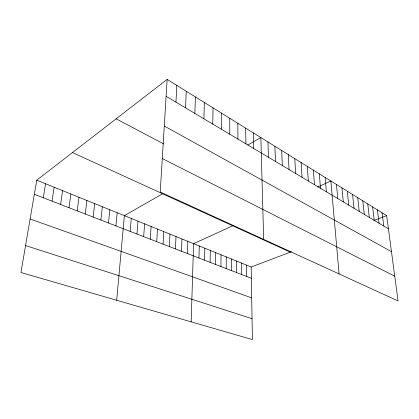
<?xml version="1.0" encoding="UTF-8"?>
<svg xmlns="http://www.w3.org/2000/svg" width="419" height="419" viewBox="0 0 419 419"><rect width="100%" height="100%" fill="white"/><g stroke="black" fill="none" stroke-linecap="round" stroke-linejoin="round"><path stroke-width="0.63" d="M229.759 134.206L229.774 118.263M226.208 268.563L226.255 256.905M220.933 266.526L221.028 254.789M221.368 129.204L221.51 113.135M215.57 264.447L215.717 252.641M210.123 262.341L210.322 250.452M212.763 124.076L213.035 107.877M204.582 260.194L204.839 248.231M198.946 258.015L199.266 245.974M203.927 118.807L204.336 102.477M191.174 321.85L193.594 243.68L233.86 225.302M194.856 113.402L195.406 96.936M187.398 253.542L187.832 241.349M181.469 251.248L181.972 238.977M185.533 107.845L186.24 91.248M175.446 248.917L176.011 236.562M169.313 246.545L169.946 234.106M175.954 102.136L176.823 85.403M163.07 244.13L163.777 231.607M156.722 241.669L157.502 229.067M167.15 79.401L160.215 192.002L398.05 300.936L386.658 215.633L167.15 79.401L36.762 180.175L20.95 272.507L252.4 339.6L251.18 266.997L36.762 180.175M150.253 239.165L151.112 226.48M143.675 236.62L144.607 223.846M136.971 234.027L137.987 221.164M130.147 231.388L131.247 218.435M116.686 300.261L124.385 215.654L162.624 193.772M115.901 225.872L117.179 212.737M108.458 222.992L109.836 209.762M100.874 220.054L102.351 206.735M93.133 217.058L94.715 203.639M85.24 214.004L86.927 200.486M77.19 210.888L78.987 197.27M68.973 207.709L70.884 193.992M60.582 204.462L62.614 190.645M52.019 201.146L54.177 187.225M43.277 197.763L45.561 183.737M247.765 145.037L260.848 137.552L263.666 239.385M317.618 187.068L330.874 181.013L339.091 273.932M251.18 266.997L291.467 251.725M373.795 220.509L386.658 215.633M25.569 245.544L252.049 318.707M30.116 218.985L251.699 297.878M34.342 194.306L251.369 278.305M72.482 152.568L290.346 252.149M162.273 158.534L394.74 276.168M116.126 118.839L163.845 144.005M164.279 126.04L391.466 251.651M166.113 96.265L388.413 228.774M382.06 212.779L383.778 226.014M377.372 209.872L379.059 223.196M372.601 206.907L374.246 220.326M367.735 203.891L369.338 217.403M362.775 200.811L364.336 214.423M357.721 197.674L359.235 211.38M352.562 194.474L354.034 208.28M347.304 191.211L348.723 205.116M341.941 187.88L343.308 201.885M336.462 184.48L337.777 198.59M325.17 177.473L326.37 191.792M319.346 173.859L320.483 188.283M313.402 170.166L314.47 184.7M307.326 166.395L308.326 181.039M301.12 162.546L302.052 177.295M294.777 158.607L295.631 173.471M288.288 154.585L289.068 169.559M281.662 150.468L282.359 165.557M274.88 146.262L275.493 161.467M267.945 141.957L268.464 157.277M253.359 132.907L253.684 148.467M245.691 128.146L245.906 143.832M246.346 265.044L246.492 276.414M241.444 263.053L241.543 274.497M237.83 123.265L237.934 139.077M236.457 261.037L236.51 272.554M231.393 258.989L231.403 270.574"/></g></svg>
